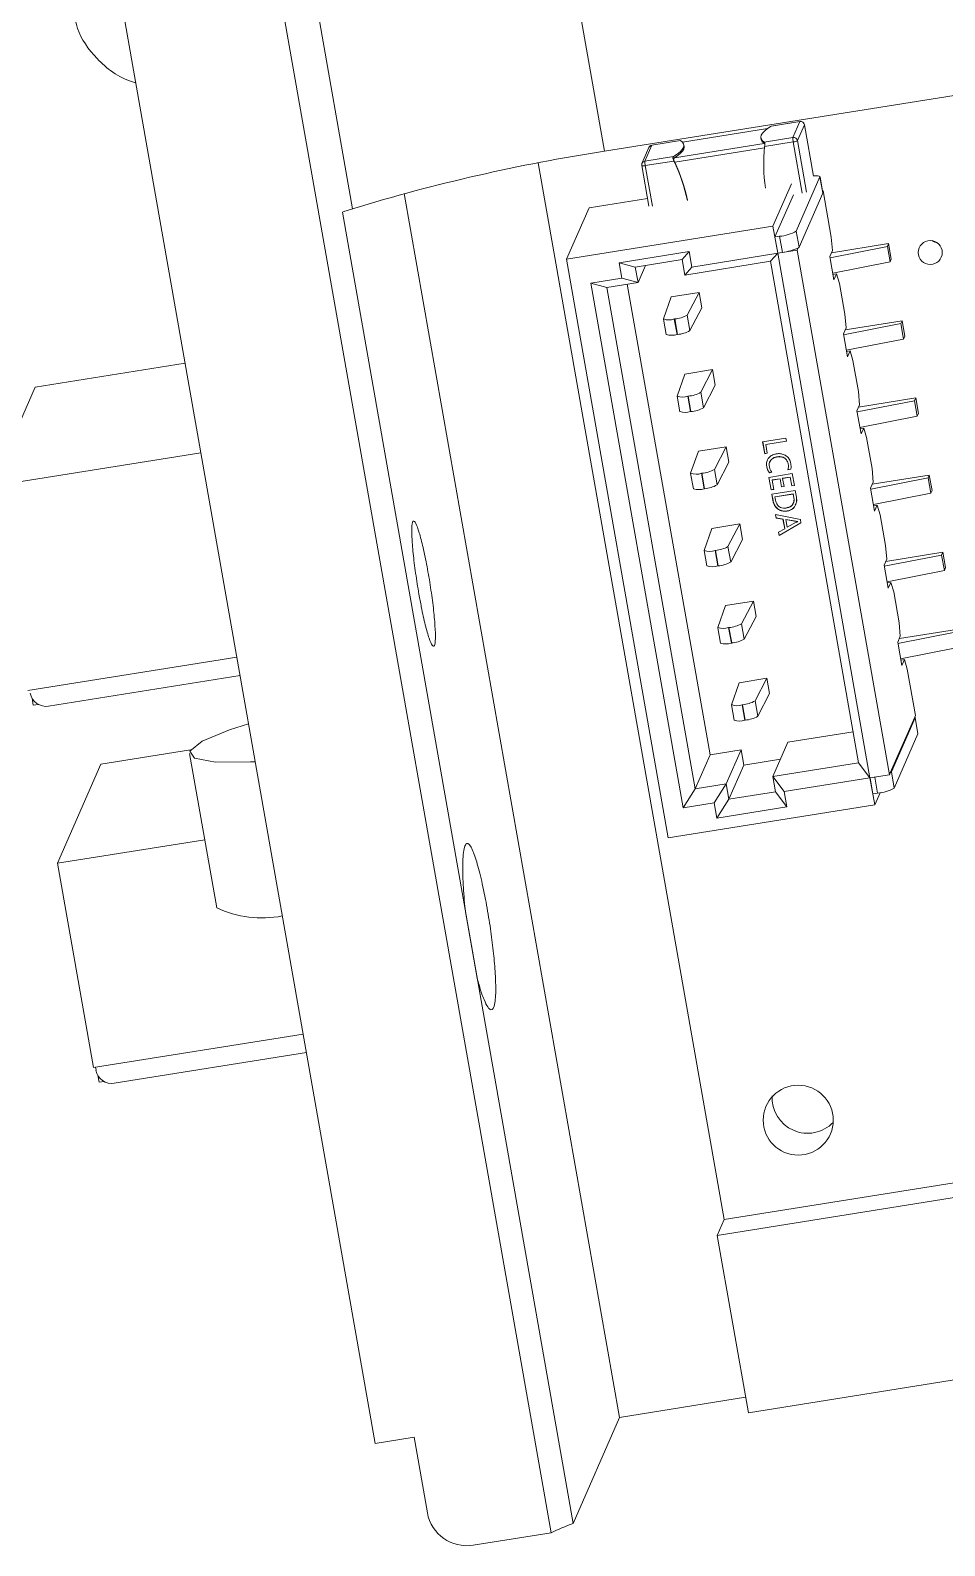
# Model space of a CAD drawing. Header units: millimetres. Extents: x 0 to 1189, y 0 to 841.
# Drawn here: x 297.662 to 299.969, y 568.171 to 571.995 of the extents above; entities that cross this region are included whole.
import ezdxf

# ---------------------------------------------------------------- set-up
doc = ezdxf.new("R2010")
doc.units = ezdxf.units.MM
doc.layers.get('0').update_dxf_attribs({"lineweight": 18})

msp = doc.modelspace()

# ---------------------------------------------------------------- linework, layer by layer
at = {"color": 7, "linetype": 'Continuous', "lineweight": 15}
for p, q in [((298.1674, 573.2969), (298.4756, 571.5448)), ((298.0857, 573.2652), (298.9761, 568.2034)), ((297.6927, 573.2023), (298.5324, 568.4286)), ((299.0081, 572.2738), (299.1109, 571.6898)), ((300.4864, 571.9099), (299.1109, 571.6898)), ((299.5225, 571.7472), (299.3077, 571.7129)), ((299.5316, 571.7532), (299.6039, 571.7648)), ((299.5316, 571.7532), (299.5321, 571.7533)), ((299.604, 571.7649), (299.5321, 571.7534)), ((299.5864, 571.7248), (299.6039, 571.7648)), ((299.5979, 571.7167), (299.6154, 571.7566)), ((299.6383, 571.6271), (299.6154, 571.7568)), ((299.6154, 571.7568), (299.6154, 571.7566)), ((299.2305, 571.705), (299.3028, 571.7166)), ((299.3026, 571.7167), (299.2307, 571.7052)), ((299.2874, 571.6736), (299.514, 571.7098)), ((299.3028, 571.7166), (299.3026, 571.7165)), ((299.3119, 571.7024), (299.3113, 571.7063)), ((299.5057, 571.7235), (299.5063, 571.7196)), ((299.5864, 571.7248), (299.5141, 571.7132)), ((299.515, 571.7018), (299.5874, 571.7134)), ((299.2231, 571.6993), (299.2056, 571.6593)), ((299.213, 571.665), (299.2305, 571.705)), ((299.2853, 571.6766), (299.213, 571.665)), ((298.9438, 571.6604), (299.4128, 568.9939)), ((299.2049, 571.6536), (299.2049, 571.6537)), ((299.2049, 571.6536), (299.2229, 571.5512)), ((299.214, 571.6537), (299.2863, 571.6652)), ((299.536, 571.5005), (299.5828, 571.6074)), ((299.5949, 571.4884), (299.6547, 571.6249)), ((299.6547, 571.6249), (299.6619, 571.5841)), ((299.662, 571.5847), (299.6548, 571.6256)), ((298.6059, 571.5832), (299.1492, 568.4944)), ((299.0721, 571.547), (299.2195, 571.5706)), ((299.5409, 571.4736), (299.5876, 571.5801)), ((299.6619, 571.5841), (299.6021, 571.4475)), ((299.6627, 571.5901), (299.6611, 571.5898)), ((299.6615, 571.5874), (299.6627, 571.5901)), ((299.6833, 571.4733), (299.6627, 571.5901)), ((298.4497, 571.536), (299.0318, 568.2264)), ((299.0152, 571.4171), (299.0721, 571.547)), ((299.536, 571.5005), (299.0152, 571.4171)), ((299.536, 571.5005), (299.548, 571.4323)), ((299.6021, 571.4475), (299.5949, 571.4884)), ((299.5409, 571.4736), (299.5527, 571.4754)), ((299.5409, 571.4736), (299.5481, 571.4327)), ((299.548, 571.4323), (299.5971, 571.4402)), ((299.5527, 571.4754), (299.5599, 571.4346)), ((299.5971, 571.4402), (299.5992, 571.4451)), ((299.8299, 570.1164), (299.5971, 571.4402)), ((299.6796, 571.4241), (299.6862, 571.4391)), ((299.8247, 571.4495), (299.6801, 571.4213)), ((299.6862, 571.4391), (299.6833, 571.4733)), ((299.6838, 571.4336), (299.8278, 571.4567)), ((299.8278, 571.4567), (299.8247, 571.4495)), ((299.8315, 571.4106), (299.8247, 571.4495)), ((299.8346, 571.4177), (299.8278, 571.4567)), ((299.2721, 569.957), (299.0152, 571.4171)), ((299.3249, 571.4367), (299.1481, 571.4084)), ((299.1549, 571.3694), (299.1481, 571.4084)), ((299.1887, 571.3976), (299.1481, 571.4084)), ((299.1887, 571.3976), (299.3066, 571.4165)), ((299.1956, 571.3587), (299.2144, 571.4017)), ((299.3066, 571.4165), (299.3249, 571.4367)), ((299.3066, 571.4165), (299.3135, 571.3775)), ((299.3135, 571.3775), (299.5296, 571.4121)), ((299.3318, 571.3977), (299.3249, 571.4367)), ((299.548, 571.4323), (299.3318, 571.3977)), ((299.5296, 571.4121), (299.548, 571.4323)), ((299.7522, 570.1467), (299.5296, 571.4121)), ((299.5481, 571.4327), (299.548, 571.4323)), ((299.7808, 570.1085), (299.548, 571.4323)), ((299.5481, 571.4327), (299.5599, 571.4346)), ((299.6796, 571.4241), (299.6899, 571.3657)), ((299.8315, 571.4106), (299.687, 571.3824)), ((299.8346, 571.4177), (299.8315, 571.4106)), ((299.1549, 571.3694), (299.0763, 571.3568)), ((299.1956, 571.3587), (299.1549, 571.3694)), ((299.1956, 571.3587), (299.1887, 571.3976)), ((299.3135, 571.3775), (299.3318, 571.3977)), ((299.6875, 571.3792), (299.6965, 571.3807)), ((299.6965, 571.3807), (299.6899, 571.3657)), ((299.7038, 571.3565), (299.6965, 571.3807)), ((299.3092, 570.033), (299.0763, 571.3568)), ((299.0763, 571.3568), (299.117, 571.3461)), ((299.117, 571.3461), (299.1956, 571.3587)), ((299.3395, 570.0807), (299.117, 571.3461)), ((299.3773, 570.1669), (299.1684, 571.3543)), ((299.3497, 571.3334), (299.2794, 571.3221)), ((299.3497, 571.3334), (299.3198, 571.2762)), ((299.3565, 571.2945), (299.3497, 571.3334)), ((299.7175, 571.2786), (299.7038, 571.3565)), ((299.2599, 571.2667), (299.2794, 571.3221)), ((299.3266, 571.2373), (299.3565, 571.2945)), ((299.2599, 571.2662), (299.2667, 571.2273)), ((299.2882, 571.2666), (299.2872, 571.2664)), ((299.2872, 571.2664), (299.2941, 571.2275)), ((299.295, 571.2277), (299.2882, 571.2666)), ((299.3266, 571.2373), (299.3198, 571.2762)), ((299.8589, 571.2549), (299.7144, 571.2266)), ((299.7204, 571.2444), (299.7175, 571.2786)), ((299.7181, 571.239), (299.862, 571.262)), ((299.862, 571.262), (299.8589, 571.2549)), ((299.8658, 571.2159), (299.8589, 571.2549)), ((299.8689, 571.2231), (299.862, 571.262)), ((299.295, 571.2277), (299.2941, 571.2275)), ((299.7139, 571.2294), (299.7204, 571.2444)), ((299.7139, 571.2294), (299.7242, 571.171)), ((299.8658, 571.2159), (299.7212, 571.1877)), ((299.8689, 571.2231), (299.8658, 571.2159)), ((299.7218, 571.1846), (299.7307, 571.186)), ((299.7307, 571.186), (299.7242, 571.171)), ((299.738, 571.1618), (299.7307, 571.186)), ((298.0528, 571.155), (297.6749, 571.0945)), ((299.3839, 571.1387), (299.3136, 571.1275)), ((299.3839, 571.1387), (299.354, 571.0816)), ((299.3907, 571.0998), (299.3839, 571.1387)), ((299.7517, 571.0839), (299.738, 571.1618)), ((297.6749, 571.0945), (297.5655, 570.8447)), ((299.2942, 571.072), (299.3136, 571.1275)), ((299.3609, 571.0426), (299.3907, 571.0998)), ((299.2941, 571.0716), (299.301, 571.0326)), ((299.3224, 571.0719), (299.3215, 571.0718)), ((299.3215, 571.0718), (299.3283, 571.0328)), ((299.3293, 571.033), (299.3224, 571.0719)), ((299.3609, 571.0426), (299.354, 571.0816)), ((299.8932, 571.0602), (299.7486, 571.0319)), ((299.7547, 571.0497), (299.7517, 571.0839)), ((299.7523, 571.0443), (299.8963, 571.0673)), ((299.8963, 571.0673), (299.8932, 571.0602)), ((299.9, 571.0212), (299.8932, 571.0602)), ((299.9031, 571.0284), (299.8963, 571.0673)), ((299.3293, 571.033), (299.3283, 571.0328)), ((299.7481, 571.0347), (299.7547, 571.0497)), ((299.7481, 571.0347), (299.7584, 570.9763)), ((299.9, 571.0212), (299.7555, 570.993)), ((299.9031, 571.0284), (299.9, 571.0212)), ((299.756, 570.9899), (299.765, 570.9913)), ((299.765, 570.9913), (299.7584, 570.9763)), ((299.7723, 570.9671), (299.765, 570.9913)), ((299.4181, 570.944), (299.3479, 570.9328)), ((299.4181, 570.944), (299.3883, 570.8869)), ((299.425, 570.9051), (299.4181, 570.944)), ((299.569, 570.966), (299.5101, 570.9565)), ((299.5101, 570.9565), (299.5153, 570.9266)), ((299.5155, 570.927), (299.5103, 570.9566)), ((299.5179, 570.9497), (299.5704, 570.9581)), ((299.5181, 570.9501), (299.5179, 570.9497)), ((299.5218, 570.9277), (299.5179, 570.9497)), ((299.5704, 570.9584), (299.5181, 570.9501)), ((299.5704, 570.9581), (299.569, 570.966)), ((299.786, 570.8892), (299.7723, 570.9671)), ((297.5655, 570.8447), (298.0926, 570.9291)), ((299.3284, 570.8773), (299.3479, 570.9328)), ((299.3951, 570.8479), (299.425, 570.9051)), ((299.5153, 570.9266), (299.5218, 570.9277)), ((299.5155, 570.927), (299.5153, 570.9266)), ((299.5218, 570.928), (299.5155, 570.927)), ((299.5292, 570.9082), (299.5291, 570.9078)), ((299.5466, 570.9188), (299.5465, 570.9184)), ((299.3284, 570.8769), (299.3352, 570.838)), ((299.3566, 570.8772), (299.3557, 570.8771)), ((299.3557, 570.8771), (299.3626, 570.8382)), ((299.3635, 570.8383), (299.3566, 570.8772)), ((299.3951, 570.8479), (299.3883, 570.8869)), ((299.5205, 570.8945), (299.5203, 570.8941)), ((299.5848, 570.8762), (299.5259, 570.8668)), ((299.5259, 570.8668), (299.5314, 570.8355)), ((299.5315, 570.8358), (299.5261, 570.8668)), ((299.5269, 570.8787), (299.5334, 570.8797)), ((299.5271, 570.879), (299.5269, 570.8787)), ((299.5332, 570.88), (299.5271, 570.879)), ((299.5603, 570.8642), (299.5797, 570.8674)), ((299.5605, 570.8646), (299.5603, 570.8642)), ((299.5799, 570.8677), (299.5605, 570.8646)), ((299.5733, 570.8861), (299.5812, 570.8874)), ((299.5734, 570.8864), (299.5733, 570.8861)), ((299.5813, 570.8877), (299.5734, 570.8864)), ((299.5748, 570.9007), (299.5747, 570.9004)), ((299.5799, 570.8677), (299.5797, 570.8674)), ((299.5797, 570.8674), (299.5836, 570.8453)), ((299.5838, 570.8456), (299.5799, 570.8677)), ((299.5901, 570.8463), (299.5848, 570.8762)), ((299.9274, 570.8655), (299.7829, 570.8373)), ((299.7889, 570.855), (299.786, 570.8892)), ((299.7866, 570.8496), (299.9305, 570.8726)), ((299.9305, 570.8726), (299.9274, 570.8655)), ((299.9343, 570.8266), (299.9274, 570.8655)), ((299.9374, 570.8337), (299.9305, 570.8726)), ((299.3635, 570.8383), (299.3626, 570.8382)), ((299.5314, 570.8355), (299.5379, 570.8365)), ((299.5315, 570.8358), (299.5314, 570.8355)), ((299.5378, 570.8368), (299.5315, 570.8358)), ((299.5923, 570.8335), (299.5334, 570.8241)), ((299.5337, 570.86), (299.5539, 570.8632)), ((299.5339, 570.8603), (299.5337, 570.86)), ((299.5379, 570.8365), (299.5337, 570.86)), ((299.554, 570.8635), (299.5339, 570.8603)), ((299.554, 570.8635), (299.5539, 570.8632)), ((299.5539, 570.8632), (299.5575, 570.8426)), ((299.5576, 570.8429), (299.554, 570.8635)), ((299.5575, 570.8426), (299.564, 570.8436)), ((299.5576, 570.8429), (299.5575, 570.8426)), ((299.5639, 570.8439), (299.5576, 570.8429)), ((299.564, 570.8436), (299.5603, 570.8642)), ((299.5836, 570.8453), (299.5901, 570.8463)), ((299.5838, 570.8456), (299.5836, 570.8453)), ((299.59, 570.8466), (299.5838, 570.8456)), ((299.5952, 570.817), (299.5923, 570.8335)), ((299.7824, 570.84), (299.7889, 570.855)), ((299.7824, 570.84), (299.7926, 570.7816)), ((299.9343, 570.8266), (299.7897, 570.7983)), ((299.9374, 570.8337), (299.9343, 570.8266)), ((299.5334, 570.8241), (299.5362, 570.8082)), ((299.5363, 570.8085), (299.5336, 570.8241)), ((299.5362, 570.8082), (299.5363, 570.8085)), ((299.5412, 570.8173), (299.5873, 570.8246)), ((299.5414, 570.8176), (299.5412, 570.8173)), ((299.5427, 570.809), (299.5412, 570.8173)), ((299.5414, 570.8176), (299.5874, 570.825)), ((299.587, 570.8003), (299.5871, 570.8007)), ((299.5874, 570.825), (299.5873, 570.8246)), ((299.5873, 570.8246), (299.5888, 570.816)), ((299.5874, 570.825), (299.5889, 570.8163)), ((299.5888, 570.816), (299.5889, 570.8163)), ((299.7903, 570.7952), (299.7992, 570.7966)), ((299.7992, 570.7966), (299.7926, 570.7816)), ((299.8065, 570.7724), (299.7992, 570.7966)), ((299.6052, 570.7601), (299.5424, 570.7728)), ((299.5424, 570.7728), (299.5439, 570.7642)), ((299.5441, 570.7646), (299.5426, 570.7727)), ((299.5441, 570.7646), (299.5439, 570.7642)), ((299.5439, 570.7642), (299.5614, 570.7613)), ((299.5616, 570.7616), (299.5441, 570.7646)), ((299.5517, 570.7201), (299.6066, 570.7523)), ((299.6066, 570.7525), (299.5518, 570.7204)), ((299.5616, 570.7616), (299.5614, 570.7613)), ((299.5614, 570.7613), (299.5657, 570.7372)), ((299.5658, 570.7375), (299.5616, 570.7616)), ((299.5682, 570.7604), (299.5684, 570.7607)), ((299.5717, 570.7408), (299.5682, 570.7604)), ((299.5682, 570.7604), (299.5944, 570.7556)), ((299.5945, 570.7559), (299.5684, 570.7607)), ((299.5948, 570.7536), (299.5717, 570.7408)), ((299.572, 570.7822), (299.5719, 570.7819)), ((299.5944, 570.7556), (299.5945, 570.7559)), ((299.5987, 570.7553), (299.5988, 570.7556)), ((299.5989, 570.7555), (299.5987, 570.7551)), ((299.6066, 570.7523), (299.6052, 570.7601)), ((299.8202, 570.6945), (299.8065, 570.7724)), ((299.3627, 570.6826), (299.3821, 570.7381)), ((299.4524, 570.7493), (299.3821, 570.7381)), ((299.4524, 570.7493), (299.4225, 570.6922)), ((299.4592, 570.7104), (299.4524, 570.7493)), ((299.5657, 570.7372), (299.5502, 570.7286)), ((299.5502, 570.7286), (299.5517, 570.7201)), ((299.5518, 570.7204), (299.5504, 570.7287)), ((299.5518, 570.7204), (299.5517, 570.7201)), ((299.5658, 570.7375), (299.5657, 570.7372)), ((299.3626, 570.6822), (299.3695, 570.6433)), ((299.3909, 570.6825), (299.39, 570.6824)), ((299.39, 570.6824), (299.3968, 570.6435)), ((299.3977, 570.6436), (299.3909, 570.6825)), ((299.4294, 570.6532), (299.4225, 570.6922)), ((299.4294, 570.6532), (299.4592, 570.7104)), ((299.8232, 570.6603), (299.8202, 570.6945)), ((299.8208, 570.6549), (299.9648, 570.678)), ((299.9648, 570.678), (299.9617, 570.6708)), ((299.9716, 570.639), (299.9648, 570.678)), ((299.3977, 570.6436), (299.3968, 570.6435)), ((299.8166, 570.6454), (299.8232, 570.6603)), ((299.8166, 570.6454), (299.8269, 570.587)), ((299.9617, 570.6708), (299.8171, 570.6426)), ((299.9685, 570.6319), (299.9617, 570.6708)), ((299.9716, 570.639), (299.9685, 570.6319)), ((299.9685, 570.6319), (299.824, 570.6036)), ((299.8245, 570.6005), (299.8335, 570.6019)), ((299.8335, 570.6019), (299.8269, 570.587)), ((299.8408, 570.5777), (299.8335, 570.6019)), ((299.8545, 570.4999), (299.8408, 570.5777)), ((299.3969, 570.4879), (299.4163, 570.5434)), ((299.4866, 570.5547), (299.4163, 570.5434)), ((299.4866, 570.5547), (299.4568, 570.4975)), ((299.4935, 570.5157), (299.4866, 570.5547)), ((299.3969, 570.4875), (299.4037, 570.4486)), ((299.4251, 570.4879), (299.4242, 570.4877)), ((299.4242, 570.4877), (299.4311, 570.4488)), ((299.432, 570.4489), (299.4251, 570.4879)), ((299.4636, 570.4586), (299.4568, 570.4975)), ((299.4636, 570.4586), (299.4935, 570.5157)), ((299.8574, 570.4657), (299.8545, 570.4999)), ((299.855, 570.4602), (299.999, 570.4833)), ((299.432, 570.4489), (299.4311, 570.4488)), ((299.8509, 570.4507), (299.8574, 570.4657)), ((299.8509, 570.4507), (299.8611, 570.3923)), ((299.9959, 570.4761), (299.8513, 570.4479)), ((297.6563, 570.3288), (298.1833, 570.4131)), ((300.0027, 570.4372), (299.8582, 570.409)), ((299.8588, 570.4058), (299.8677, 570.4073)), ((299.8677, 570.4073), (299.8611, 570.3923)), ((299.875, 570.383), (299.8677, 570.4073)), ((299.8956, 570.2662), (299.875, 570.383)), ((297.7085, 570.2894), (298.1915, 570.3667)), ((299.4311, 570.2932), (299.4506, 570.3487)), ((299.5209, 570.36), (299.4506, 570.3487)), ((299.5209, 570.36), (299.491, 570.3028)), ((299.5277, 570.321), (299.5209, 570.36)), ((297.6668, 570.3096), (297.6699, 570.2918)), ((297.6699, 570.2918), (297.6828, 570.2938)), ((299.4311, 570.2928), (299.438, 570.2539)), ((299.4594, 570.2932), (299.4585, 570.293)), ((299.4585, 570.293), (299.4653, 570.2541)), ((299.4662, 570.2543), (299.4594, 570.2932)), ((299.4979, 570.2639), (299.491, 570.3028)), ((299.4979, 570.2639), (299.5277, 570.321)), ((299.4662, 570.2543), (299.4653, 570.2541)), ((299.8937, 570.262), (299.8321, 570.1213)), ((299.835, 570.1237), (299.8948, 570.2602)), ((299.8956, 570.2662), (299.8937, 570.262)), ((299.8948, 570.2602), (299.902, 570.2193)), ((299.902, 570.22), (299.8949, 570.2609)), ((299.5738, 570.1983), (299.7385, 570.2247)), ((299.8422, 570.0828), (299.902, 570.2193)), ((299.902, 570.2193), (299.902, 570.22)), ((298.0669, 570.1791), (297.8406, 570.1429)), ((299.3773, 570.1669), (299.4559, 570.1794)), ((299.4559, 570.1794), (299.4181, 570.0932)), ((299.4559, 570.1794), (299.4627, 570.1405)), ((299.5361, 570.1121), (299.5738, 570.1983)), ((297.8406, 570.1429), (297.7313, 569.8931)), ((298.0641, 570.1696), (298.1326, 569.7802)), ((299.3773, 570.1669), (299.3395, 570.0807)), ((299.425, 570.0543), (299.4627, 570.1405)), ((299.4627, 570.1405), (299.5549, 570.1553)), ((299.7522, 570.1467), (299.5361, 570.1121)), ((299.7808, 570.1085), (299.7522, 570.1467)), ((299.5647, 570.0739), (299.5361, 570.1121)), ((299.5361, 570.1121), (299.5429, 570.0732)), ((299.5647, 570.0739), (299.7808, 570.1085)), ((299.8299, 570.1164), (299.7808, 570.1085)), ((299.7808, 570.1085), (299.7928, 570.0404)), ((299.781, 570.1085), (299.7881, 570.0679)), ((299.8321, 570.1213), (299.8299, 570.1164)), ((299.8422, 570.0828), (299.835, 570.1237)), ((299.3395, 570.0807), (299.3092, 570.033)), ((299.4181, 570.0932), (299.3395, 570.0807)), ((299.3878, 570.0456), (299.4181, 570.0932)), ((299.425, 570.0543), (299.4181, 570.0932)), ((299.5429, 570.0732), (299.425, 570.0543)), ((299.5715, 570.035), (299.5429, 570.0732)), ((299.5715, 570.035), (299.5647, 570.0739)), ((299.7881, 570.0679), (299.7999, 570.0698)), ((299.8062, 570.0709), (299.7928, 570.0404)), ((299.2721, 569.957), (299.7928, 570.0404)), ((299.3092, 570.033), (299.3878, 570.0456)), ((299.3946, 570.0067), (299.3878, 570.0456)), ((299.3946, 570.0067), (299.425, 570.0543)), ((299.3946, 570.0067), (299.5715, 570.035)), ((297.7313, 569.8931), (298.1023, 569.9525)), ((297.822, 569.3772), (297.7313, 569.8931)), ((298.7604, 569.7704), (298.7898, 569.6031)), ((297.822, 569.3772), (298.3507, 569.4618)), ((297.8742, 569.3379), (298.3588, 569.4155)), ((297.8268, 569.378), (297.8281, 569.3705)), ((297.8325, 569.358), (297.8357, 569.3402)), ((297.8357, 569.3402), (297.8485, 569.3423)), ((299.4128, 568.9939), (301.3345, 569.3015)), ((301.3604, 569.2685), (299.3953, 568.9539)), ((299.3953, 568.9539), (299.4128, 568.9939)), ((299.3953, 568.9539), (299.4741, 568.5062)), ((299.4741, 568.5062), (301.4392, 568.8207)), ((299.1492, 568.4944), (299.4672, 568.5453)), ((299.1492, 568.4944), (299.0318, 568.2264)), ((298.5324, 568.4286), (298.6307, 568.4444)), ((298.6307, 568.4444), (298.6642, 568.2536)), ((298.9761, 568.2034), (298.7796, 568.172))]:
    msp.add_line(p, q, dxfattribs=at)
at = {"color": 8, "linetype": 'Continuous', "lineweight": 15}
for p, q in [((299.3078, 571.7128), (299.5223, 571.7471)), ((299.6039, 571.7648), (299.604, 571.7649)), ((299.6154, 571.7566), (299.6382, 571.627)), ((299.6102, 571.5837), (299.5874, 571.7134)), ((299.6207, 571.587), (299.5979, 571.7167)), ((299.2305, 571.705), (299.2307, 571.7052)), ((299.2884, 571.6622), (299.5147, 571.6984)), ((299.232, 571.5512), (299.214, 571.6537)), ((299.7999, 570.0698), (299.7928, 570.1104))]:
    msp.add_line(p, q, dxfattribs=at)
at = {"color": 7, "linetype": 'Continuous', "lineweight": 15}
for points in [[(299.5141, 571.7132), (299.5092, 571.717), (299.5063, 571.7212), (299.5055, 571.7258), (299.5067, 571.7306), (299.5099, 571.7359), (299.5152, 571.7414), (299.5224, 571.7472), (299.5316, 571.7532)], [(299.3028, 571.7166), (299.3077, 571.7128), (299.3106, 571.7086), (299.3114, 571.7041), (299.3102, 571.6992), (299.307, 571.694), (299.3017, 571.6884), (299.2945, 571.6827), (299.2853, 571.6766)], [(299.2874, 571.6736), (299.296, 571.6794), (299.3028, 571.6849), (299.3078, 571.6903), (299.3109, 571.6953), (299.3121, 571.7), (299.3119, 571.7024)], [(299.6382, 571.6276), (299.6397, 571.6277), (299.6453, 571.6278), (299.6497, 571.6276), (299.6528, 571.627), (299.6545, 571.6261), (299.6547, 571.6249)], [(298.2129, 570.2451), (298.1653, 570.2299), (298.0957, 570.2009), (298.0651, 570.176), (298.0768, 570.1578), (298.1295, 570.1484), (298.2176, 570.1487), (298.2297, 570.1493)]]:
    msp.add_lwpolyline(points, dxfattribs=at)
for centre, radius in [((299.933, 571.4342), 0.0303), ((299.5999, 569.2446), 0.0883)]:
    msp.add_circle(centre, radius, dxfattribs=at)
for centre, radius, start, end in [((299.6055, 571.7548), 0.0101, 10.3067, 99.1095), ((299.6056, 571.7551), 0.00999, 8.976, 98.8767), ((299.5208, 571.7231), 0.0149, 193.4253, 242.564), ((299.6274, 571.7226), 0.0411, 176.9261, 192.9384), ((299.588, 571.7148), 0.0101, 10.3276, 99.1814), ((299.5858, 571.7372), 0.0238, 273.6644, 300.4865), ((299.7901, 567.2499), 4.4915, 98.6983, 107.0173), ((299.2322, 571.6955), 0.00978, 98.8459, 136.4186), ((299.9493, 571.6582), 0.4364, 174.2658, 188.0802), ((299.2145, 571.6554), 0.00973, 156.4019, 190.0402), ((299.2539, 571.6628), 0.041, 176.9099, 192.9546), ((298.8869, 571.474), 0.4429, 11.9023, 25.578), ((298.8881, 571.475), 0.4419, 11.8866, 25.0589), ((299.6609, 571.5845), 0.00112, 334.903, 7.9298), ((298.7478, 570.696), 0.8913, 107.7759, 109.539), ((299.5465, 571.5711), 0.0959, 273.7306, 300.3656), ((299.5411, 571.5832), 0.1498, 277.2133, 292.8418), ((299.5966, 571.4512), 0.00663, 293.3938, 326.2057), ((299.9567, 571.489), 0.0311, 232.7285, 260.026), ((299.2738, 571.3024), 0.0383, 248.6927, 290.4572), ((299.283, 571.3403), 0.0738, 274.0002, 299.8772), ((299.2801, 571.2694), 0.0441, 252.3716, 288.4773), ((299.2898, 571.3014), 0.074, 274.0443, 299.8726), ((299.3081, 571.1075), 0.0381, 248.5825, 290.5675), ((299.3173, 571.1455), 0.0738, 273.9939, 299.8835), ((299.3143, 571.0747), 0.0441, 252.3668, 288.482), ((299.3241, 571.1066), 0.0738, 274.0128, 299.9041), ((299.3423, 570.9128), 0.0381, 248.5861, 290.5639), ((299.3515, 570.9509), 0.0738, 274.0156, 299.9013), ((299.3486, 570.88), 0.0441, 252.3716, 288.4773), ((299.3584, 570.9119), 0.0738, 273.9939, 299.8835), ((299.3766, 570.7181), 0.0381, 248.5825, 290.5675), ((299.3858, 570.7562), 0.0738, 273.9939, 299.8835), ((299.3828, 570.6852), 0.044, 252.3267, 288.5221), ((299.3926, 570.7172), 0.0738, 273.9979, 299.8825), ((299.4108, 570.5235), 0.0382, 248.6548, 290.5451), ((299.42, 570.5615), 0.0738, 273.9967, 299.8807), ((299.4171, 570.4907), 0.0442, 252.3684, 288.4305), ((299.4268, 570.5225), 0.0738, 273.9939, 299.8835), ((297.7021, 570.3293), 0.0404, 190.3159, 279.1235), ((299.4451, 570.3288), 0.0382, 248.6495, 290.5504), ((299.4542, 570.3668), 0.0738, 273.9939, 299.8835), ((299.4513, 570.2962), 0.0444, 252.4787, 288.3701), ((299.4611, 570.3279), 0.0738, 273.9979, 299.8825), ((299.8935, 570.2606), 0.00136, 342.0104, 79.7461), ((299.8295, 570.1273), 0.00661, 293.3512, 326.2482), ((299.7937, 570.1655), 0.0958, 273.7285, 300.3678), ((298.2469, 570.0277), 0.2726, 245.2114, 280.8417), ((297.8678, 569.3777), 0.0404, 190.3058, 279.1568), ((299.6234, 569.3008), 0.0893, 176.5036, 316.1984), ((298.7636, 568.2717), 0.101, 190.3112, 279.1328), ((299.1992, 567.7405), 0.5139, 109.0093, 115.7321)]:
    msp.add_arc(centre, radius, start, end, dxfattribs=at)
at = {"color": 8, "linetype": 'Continuous', "lineweight": 15}
for centre, radius, start, end in [((299.232, 571.6954), 0.00978, 98.8691, 156.3168), ((299.2093, 571.6674), 0.0145, 252.1654, 288.7333), ((299.2146, 571.6553), 0.00992, 99.2732, 155.7975)]:
    msp.add_arc(centre, radius, start, end, dxfattribs=at)
at = {"color": 7, "linetype": 'Continuous', "lineweight": 15}
msp.add_ellipse((298.8929, 571.5023), major_axis=(0.4509, -0.054), ratio=0.806925, start_param=0.618652, end_param=0.627165, dxfattribs=at)
for points, knots in [([(297.8685, 572.2031), (297.8503, 572.189), (297.8034, 572.1526), (297.7712, 572.0804), (297.7732, 571.9972), (297.8264, 571.9226), (297.8833, 571.8752), (297.9266, 571.8629), (297.9284, 571.8624)], [0, 0, 0, 0, 0.0584132, 0.1508672, 0.2458125, 0.3430157, 0.4411364, 0.4454774, 0.4454774, 0.4454774, 0.4454774]), ([(299.5159, 571.7061), (299.5156, 571.7069), (299.5149, 571.7086), (299.5143, 571.7096), (299.514, 571.7098), (299.514, 571.7098)], [0, 0, 0, 0, 0.001843805, 0.003686422, 0.004221618, 0.004221618, 0.004221618, 0.004221618]), ([(299.516, 571.7096), (299.5157, 571.7104), (299.5151, 571.712), (299.5144, 571.713), (299.5141, 571.7132), (299.5141, 571.7132)], [0, 0, 0, 0, 0.001852007, 0.003702078, 0.004196903, 0.004196903, 0.004196903, 0.004196903]), ([(299.515, 571.7018), (299.5152, 571.703), (299.5154, 571.7054), (299.5158, 571.708), (299.516, 571.7092), (299.516, 571.7095)], [0, 0, 0, 0, 0.00346009, 0.006923865, 0.007694282, 0.007694282, 0.007694282, 0.007694282]), ([(299.2853, 571.6766), (299.285, 571.6763), (299.2842, 571.6755), (299.2836, 571.6737), (299.2834, 571.6725), (299.2833, 571.6723)], [0, 0, 0, 0, 0.002177224, 0.004350606, 0.004840229, 0.004840229, 0.004840229, 0.004840229]), ([(299.2863, 571.6652), (299.2858, 571.6663), (299.2848, 571.6685), (299.2838, 571.6709), (299.2834, 571.672), (299.2834, 571.6722)], [0, 0, 0, 0, 0.003413217, 0.006836737, 0.007606537, 0.007606537, 0.007606537, 0.007606537]), ([(299.2855, 571.6692), (299.2856, 571.6701), (299.286, 571.6719), (299.2868, 571.6731), (299.2873, 571.6735), (299.2874, 571.6736)], [0, 0, 0, 0, 0.002128131, 0.004247723, 0.004866267, 0.004866267, 0.004866267, 0.004866267]), ([(299.2884, 571.6622), (299.2879, 571.6633), (299.2869, 571.6655), (299.2859, 571.6678), (299.2855, 571.669), (299.2855, 571.6692)], [0, 0, 0, 0, 0.003405699, 0.006800867, 0.007652844, 0.007652844, 0.007652844, 0.007652844]), ([(299.5446, 570.9262), (299.5433, 570.9259), (299.5383, 570.925), (299.5308, 570.9218), (299.5239, 570.915), (299.5202, 570.9071), (299.5195, 570.8999), (299.5201, 570.8956), (299.5203, 570.8941)], [0, 0, 0, 0, 0.00396284, 0.01511836, 0.02387323, 0.03265013, 0.04087655, 0.04543745, 0.04543745, 0.04543745, 0.04543745]), ([(299.5205, 570.8945), (299.5203, 570.8958), (299.5197, 570.8997), (299.5198, 570.9054), (299.5217, 570.9091), (299.5224, 570.9105)], [0, 0, 0, 0, 0.00395207, 0.01193415, 0.01647411, 0.01647411, 0.01647411, 0.01647411]), ([(299.527, 570.8941), (299.5268, 570.8954), (299.5263, 570.899), (299.5273, 570.9049), (299.5307, 570.9107), (299.5362, 570.9155), (299.5419, 570.9176), (299.5456, 570.9183), (299.5465, 570.9184)], [0, 0, 0, 0, 0.00396555, 0.01085236, 0.01752091, 0.02395339, 0.03255245, 0.03519613, 0.03519613, 0.03519613, 0.03519613]), ([(299.5466, 570.9188), (299.5453, 570.9185), (299.5414, 570.9178), (299.5355, 570.9152), (299.5301, 570.9102), (299.5271, 570.9042), (299.5265, 570.8987), (299.527, 570.8955), (299.5271, 570.8944)], [0, 0, 0, 0, 0.0039626, 0.01197314, 0.01877602, 0.02558569, 0.03200008, 0.03519942, 0.03519942, 0.03519942, 0.03519942]), ([(299.5811, 570.9015), (299.5809, 570.9028), (299.5799, 570.9074), (299.5764, 570.9149), (299.569, 570.922), (299.5599, 570.9261), (299.5515, 570.927), (299.5465, 570.9264), (299.5446, 570.9262)], [0, 0, 0, 0, 0.00399165, 0.01430822, 0.02435407, 0.0340923, 0.04366553, 0.04934816, 0.04934816, 0.04934816, 0.04934816]), ([(299.5465, 570.9184), (299.5478, 570.9186), (299.5517, 570.9191), (299.5583, 570.9186), (299.5654, 570.9156), (299.5708, 570.9106), (299.5736, 570.9051), (299.5744, 570.9016), (299.5747, 570.9004)], [0, 0, 0, 0, 0.00399748, 0.01207289, 0.01940051, 0.02672842, 0.03380732, 0.03757789, 0.03757789, 0.03757789, 0.03757789]), ([(299.5748, 570.9007), (299.5745, 570.902), (299.5737, 570.9058), (299.5706, 570.9114), (299.5649, 570.9163), (299.5575, 570.9192), (299.5512, 570.9194), (299.5474, 570.9189), (299.5466, 570.9188)], [0, 0, 0, 0, 0.00399968, 0.01172484, 0.01889227, 0.0260762, 0.03520646, 0.03757108, 0.03757108, 0.03757108, 0.03757108]), ([(299.5203, 570.8941), (299.5206, 570.8929), (299.5212, 570.8898), (299.523, 570.8843), (299.5255, 570.8807), (299.5269, 570.8787)], [0, 0, 0, 0, 0.00396916, 0.0095365, 0.01699022, 0.01699022, 0.01699022, 0.01699022]), ([(299.5271, 570.879), (299.5263, 570.8801), (299.5244, 570.8825), (299.522, 570.8877), (299.521, 570.892), (299.5205, 570.8945)], [0, 0, 0, 0, 0.00398279, 0.00924614, 0.01700919, 0.01700919, 0.01700919, 0.01700919]), ([(299.5334, 570.8797), (299.5326, 570.8808), (299.5309, 570.8829), (299.5291, 570.8864), (299.5278, 570.8902), (299.5273, 570.8928), (299.527, 570.8941)], [0, 0, 0, 0, 0.00397902, 0.00796508, 0.01192234, 0.01593766, 0.01593766, 0.01593766, 0.01593766]), ([(299.5747, 570.9004), (299.5748, 570.8991), (299.5752, 570.8965), (299.575, 570.8916), (299.574, 570.8882), (299.5733, 570.8861)], [0, 0, 0, 0, 0.00394972, 0.00790171, 0.01451904, 0.01451904, 0.01451904, 0.01451904]), ([(299.5734, 570.8864), (299.5739, 570.8877), (299.5747, 570.8902), (299.5754, 570.895), (299.5751, 570.8985), (299.5748, 570.9007)], [0, 0, 0, 0, 0.00395321, 0.00791098, 0.01452069, 0.01452069, 0.01452069, 0.01452069]), ([(299.5812, 570.8874), (299.5814, 570.8887), (299.5819, 570.8913), (299.5819, 570.896), (299.5814, 570.8994), (299.5811, 570.9015)], [0, 0, 0, 0, 0.00396193, 0.00791124, 0.01421653, 0.01421653, 0.01421653, 0.01421653]), ([(299.5362, 570.8082), (299.5364, 570.8069), (299.5375, 570.8018), (299.5413, 570.7934), (299.5494, 570.7855), (299.559, 570.7816), (299.5666, 570.7812), (299.5707, 570.7817), (299.5719, 570.7819)], [0, 0, 0, 0, 0.003998, 0.0157393, 0.02724668, 0.037097, 0.04615587, 0.04969643, 0.04969643, 0.04969643, 0.04969643]), ([(299.572, 570.7822), (299.5707, 570.782), (299.5659, 570.7814), (299.5574, 570.7822), (299.5482, 570.787), (299.5414, 570.7942), (299.5378, 570.8017), (299.5367, 570.8067), (299.5363, 570.8085)], [0, 0, 0, 0, 0.00399874, 0.01470017, 0.02501368, 0.0341711, 0.04410206, 0.04970169, 0.04970169, 0.04970169, 0.04970169]), ([(299.5703, 570.7897), (299.569, 570.7895), (299.565, 570.789), (299.5587, 570.7895), (299.552, 570.7924), (299.5471, 570.7971), (299.5441, 570.8029), (299.5431, 570.807), (299.5427, 570.809)], [0, 0, 0, 0, 0.0039948, 0.01207349, 0.01874966, 0.02543569, 0.03198762, 0.03811739, 0.03811739, 0.03811739, 0.03811739]), ([(299.5888, 570.816), (299.589, 570.8147), (299.5895, 570.8108), (299.589, 570.8045), (299.5861, 570.7979), (299.581, 570.793), (299.5753, 570.7906), (299.5716, 570.7899), (299.5703, 570.7897)], [0, 0, 0, 0, 0.00397092, 0.01197839, 0.0185769, 0.02521286, 0.0327969, 0.03662344, 0.03662344, 0.03662344, 0.03662344]), ([(299.5889, 570.8163), (299.5891, 570.815), (299.5897, 570.8111), (299.5891, 570.8048), (299.5862, 570.7983), (299.5812, 570.7933), (299.5755, 570.791), (299.5717, 570.7903), (299.5705, 570.79)], [0, 0, 0, 0, 0.00395932, 0.01196674, 0.01856522, 0.02520114, 0.03278514, 0.03661165, 0.03661165, 0.03661165, 0.03661165]), ([(299.5719, 570.7819), (299.5732, 570.7821), (299.5771, 570.7829), (299.5839, 570.7857), (299.5904, 570.7918), (299.5947, 570.8001), (299.5963, 570.8088), (299.5956, 570.8146), (299.5952, 570.817)], [0, 0, 0, 0, 0.00396185, 0.01194553, 0.02164456, 0.03005069, 0.04010404, 0.04752696, 0.04752696, 0.04752696, 0.04752696]), ([(299.5902, 570.7927), (299.5901, 570.7925), (299.5886, 570.7894), (299.583, 570.7856), (299.5765, 570.783), (299.5729, 570.7824), (299.572, 570.7822)], [0, 0, 0, 0, 0.00050014, 0.0105206, 0.01898523, 0.02159582, 0.02159582, 0.02159582, 0.02159582]), ([(299.5954, 570.8174), (299.5956, 570.8161), (299.5963, 570.811), (299.5961, 570.8034), (299.5931, 570.7983), (299.5921, 570.7965)], [0, 0, 0, 0, 0.00395763, 0.01546345, 0.02170604, 0.02170604, 0.02170604, 0.02170604]), ([(298.6429, 570.572), (298.64, 570.5897), (298.6341, 570.6253), (298.6279, 570.6764), (298.6246, 570.7186), (298.6247, 570.7474), (298.6282, 570.7595), (298.6347, 570.7533), (298.6434, 570.7297), (298.6534, 570.6912), (298.6635, 570.6424), (298.6726, 570.5887), (298.6797, 570.5362), (298.6839, 570.4906), (298.6849, 570.4572), (298.6824, 570.4397), (298.6768, 570.4401), (298.6687, 570.4585), (298.659, 570.4928), (298.65, 570.5331), (298.6449, 570.5612), (298.6429, 570.572)], [0, 0, 0, 0, 0.0347701, 0.0695349, 0.1043443, 0.139222, 0.1741754, 0.2091626, 0.2441342, 0.2790374, 0.3138687, 0.3486376, 0.3833958, 0.4181807, 0.4530332, 0.4879642, 0.5229451, 0.5579242, 0.5928566, 0.6277196, 0.6494693, 0.6494693, 0.6494693, 0.6494693]), ([(299.5944, 570.7556), (299.5951, 570.7555), (299.5965, 570.7553), (299.598, 570.7553), (299.5987, 570.7553)], [0, 0, 0, 0, 0.002153889, 0.004325384, 0.004325384, 0.004325384, 0.004325384]), ([(299.5989, 570.7556), (299.5985, 570.7557), (299.5978, 570.7557), (299.5967, 570.7557), (299.5956, 570.7558), (299.5949, 570.7559), (299.5945, 570.7559)], [0, 0, 0, 0, 0.001079524, 0.002156608, 0.00324145, 0.004325933, 0.004325933, 0.004325933, 0.004325933]), ([(299.5988, 570.7551), (299.5981, 570.7549), (299.5967, 570.7545), (299.5954, 570.7539), (299.5948, 570.7536)], [0, 0, 0, 0, 0.002144949, 0.004295444, 0.004295444, 0.004295444, 0.004295444]), ([(298.7604, 569.7704), (298.7599, 569.7747), (298.7569, 569.803), (298.753, 569.8579), (298.7533, 569.9151), (298.7599, 569.9461), (298.7713, 569.9425), (298.7845, 569.9117), (298.7978, 569.8642), (298.8105, 569.8057), (298.8213, 569.743), (298.8294, 569.6841), (298.8348, 569.6295), (298.8375, 569.5758), (298.8352, 569.5319), (298.8252, 569.5165), (298.8105, 569.5374), (298.7975, 569.5742), (298.7914, 569.5973), (298.7898, 569.6031)], [0, 0, 0, 0, 0.0073157, 0.0483477, 0.1086621, 0.1708428, 0.2252965, 0.267461, 0.3022098, 0.3371332, 0.3678292, 0.3970442, 0.4278344, 0.4627808, 0.5148, 0.5807183, 0.6473385, 0.6860901, 0.699055, 0.699055, 0.699055, 0.699055])]:
    msp.add_open_spline(points, degree=3, knots=knots, dxfattribs=at)

doc.saveas('drawing.dxf')
